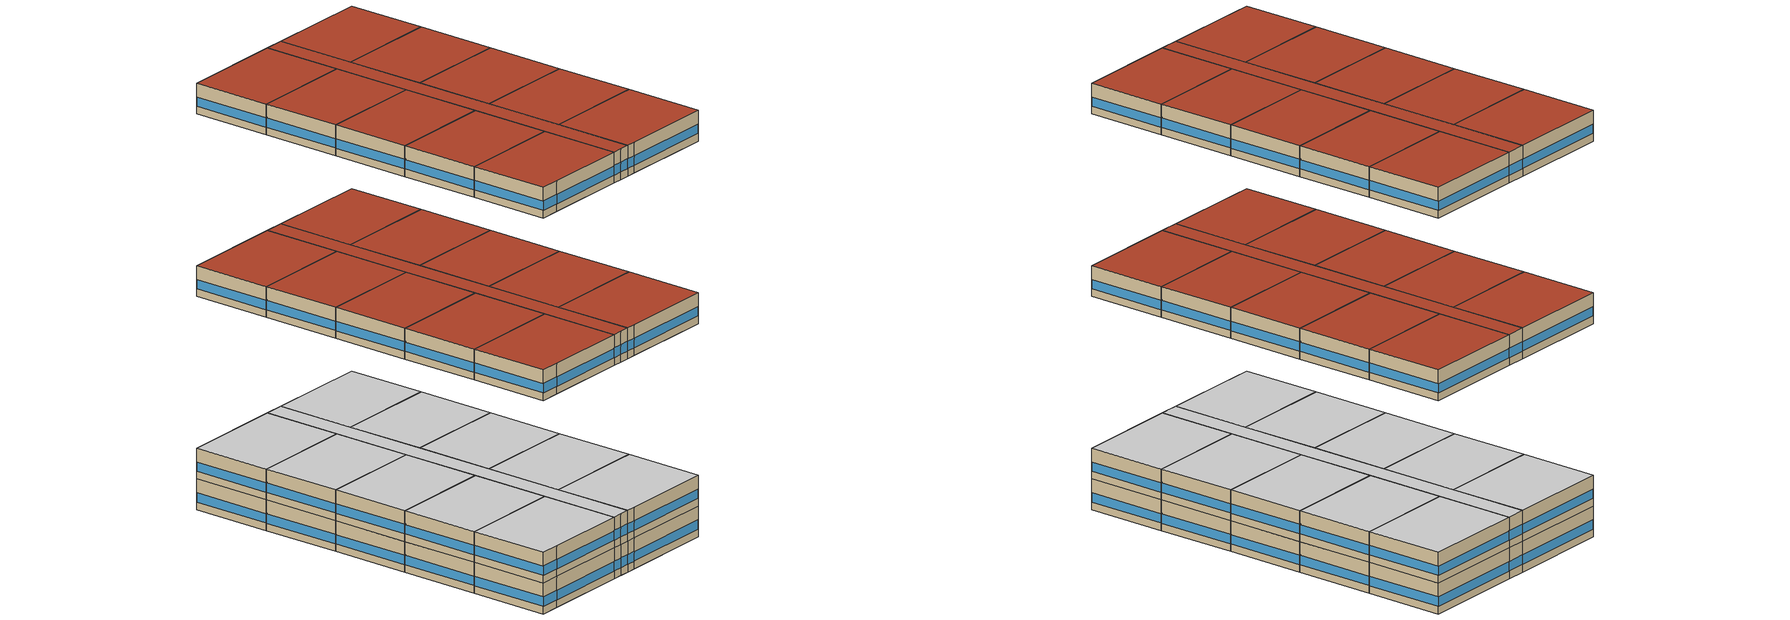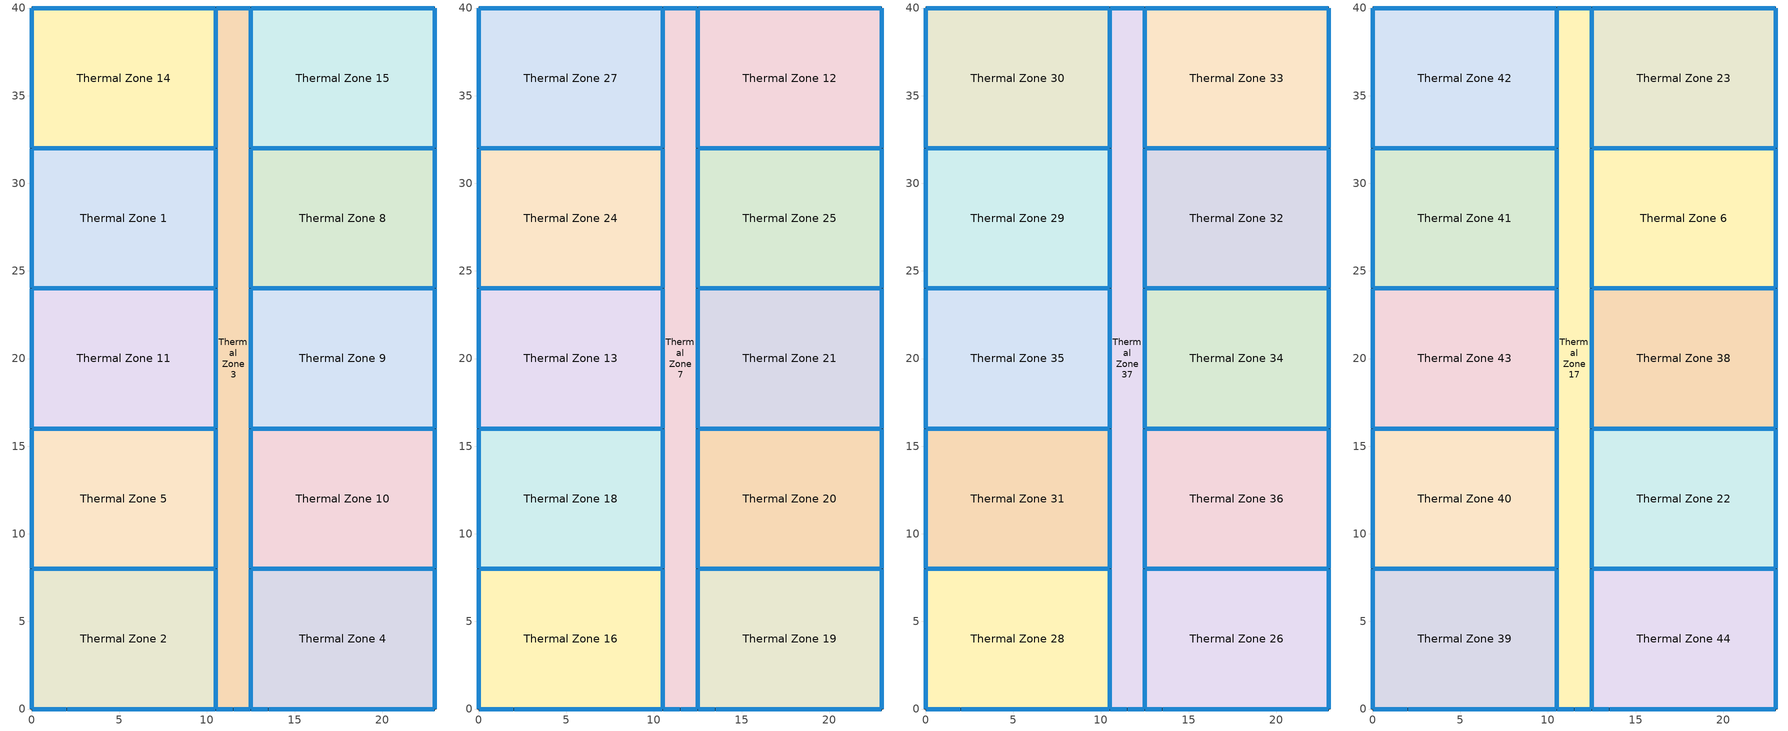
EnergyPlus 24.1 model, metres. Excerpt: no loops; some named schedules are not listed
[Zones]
Thermal Zone 1
 floor ground (Generic Ground Slab 6A 19802010): 10.5,32 10.5,24 0,24 0,32 z0
 wall outside (Typical Insulated Exterior Mass Wall-R7 GBC): 0,32 0,24 10.5,24 10.5,32 0,32 z0:3.05
 window (Customized Fenestration: u=3.08): 0,31.97 0,24.03 / 10.47,32 0.03,32 / 10.5,24.03 10.5,31.97 / 0.03,24 10.47,24 z0.76:1.68
 roof outside (Typical IEAD Roof 19802010 6A): 10.5,24 10.5,32 0,32 0,24 z3.05
Thermal Zone 10
 floor ground (Generic Ground Slab 6A 19802010): 23,16 23,8 12.5,8 12.5,16 z0
 wall outside (Typical Insulated Exterior Mass Wall-R7 GBC): 23,8 23,16 12.5,16 12.5,8 23,8 z0:3.05
 window (Customized Fenestration: u=3.08): 23,8.03 23,15.97 / 12.53,8 22.97,8 / 12.5,15.97 12.5,8.03 / 22.97,16 12.53,16 z0.76:1.68
 roof outside (Typical IEAD Roof 19802010 6A): 23,8 23,16 12.5,16 12.5,8 z3.05
Thermal Zone 11
 floor ground (Generic Ground Slab 6A 19802010): 10.5,24 10.5,16 0,16 0,24 z0
 wall outside (Typical Insulated Exterior Mass Wall-R7 GBC): 0,24 0,16 10.5,16 10.5,24 0,24 z0:3.05
 window (Customized Fenestration: u=3.08): 0,23.97 0,16.03 / 10.47,24 0.03,24 / 10.5,16.03 10.5,23.97 / 0.03,16 10.47,16 z0.76:1.68
 roof outside (Typical IEAD Roof 19802010 6A): 10.5,16 10.5,24 0,24 0,16 z3.05
Thermal Zone 14
 floor ground (Generic Ground Slab 6A 19802010): 10.5,40 10.5,32 0,32 0,40 z0
 wall outside (Typical Insulated Exterior Mass Wall-R7 GBC): 0,40 0,32 10.5,32 10.5,40 0,40 z0:3.05
 window (Customized Fenestration: u=3.08): 0,39.97 0,32.03 / 10.47,40 0.03,40 / 10.5,32.03 10.5,39.97 / 0.03,32 10.47,32 z0.76:1.68
 roof outside (Typical IEAD Roof 19802010 6A): 10.5,32 10.5,40 0,40 0,32 z3.05
Thermal Zone 15
 floor ground (Generic Ground Slab 6A 19802010): 23,40 23,32 12.5,32 12.5,40 z0
 wall outside (Typical Insulated Exterior Mass Wall-R7 GBC): 12.5,40 12.5,32 23,32 23,40 12.5,40 z0:3.05
 window (Customized Fenestration: u=3.08): 12.5,39.97 12.5,32.03 / 22.97,40 12.53,40 / 23,32.03 23,39.97 / 12.53,32 22.97,32 z0.76:1.68
 roof outside (Typical IEAD Roof 19802010 6A): 23,32 23,40 12.5,40 12.5,32 z3.05
Thermal Zone 2
 floor ground (Generic Ground Slab 6A 19802010): 10.5,8 10.5,0 0,0 0,8 z0
 wall outside (Typical Insulated Exterior Mass Wall-R7 GBC): 10.5,0 10.5,8 0,8 0,0 2,0 10.5,0 z0:3.05
 window (Customized Fenestration: u=3.08): 10.5,0.03 10.5,7.97 / 2.03,0 10.47,0 / 0,7.97 0,0.03 / 10.47,8 0.03,8 z0.76:1.68; 0.03,0 1.97,0 z0.76:1.7
 roof outside (Typical IEAD Roof 19802010 6A): 10.5,0 10.5,8 0,8 0,0 z3.05
Thermal Zone 3
 floor ground (Generic Ground Slab 6A 19802010): 12.5,40 12.5,0 10.5,0 10.5,40 z0
 wall outside (Typical Insulated Exterior Mass Wall-R7 GBC): 10.5,0 11.5,0 12.5,0 12.5,8 12.5,16 12.5,24 12.5,32 12.5,40 10.5,40 10.5,32 10.5,24 10.5,16 10.5,8 10.5,0 z0:3.05
 window (Customized Fenestration: u=3.08): 10.53,0 11.47,0 / 11.53,0 12.47,0 z0.76:1.72; 10.5,7.97 10.5,0.03 / 10.5,15.97 10.5,8.03 / 10.5,23.97 10.5,16.03 / 10.5,31.97 10.5,24.03 / 10.5,39.97 10.5,32.03 / 12.5,32.03 12.5,39.97 / 12.5,24.03 12.5,31.97 / 12.5,16.03 12.5,23.97 / 12.5,8.03 12.5,15.97 / 12.5,0.03 12.5,7.97 z0.76:1.68; 12.47,40 10.53,40 z0.76:1.7
 roof outside (Typical IEAD Roof 19802010 6A): 12.5,0 12.5,40 10.5,40 10.5,0 z3.05
Thermal Zone 4
 floor ground (Generic Ground Slab 6A 19802010): 23,8 23,0 12.5,0 12.5,8 z0
 wall outside (Typical Insulated Exterior Mass Wall-R7 GBC): 23,0 23,8 12.5,8 12.5,0 13.5,0 23,0 z0:3.05
 window (Customized Fenestration: u=3.08): 23,0.03 23,7.97 / 13.53,0 22.97,0 / 12.5,7.97 12.5,0.03 / 22.97,8 12.53,8 z0.76:1.68; 12.53,0 13.47,0 z0.76:1.72
 roof outside (Typical IEAD Roof 19802010 6A): 23,0 23,8 12.5,8 12.5,0 z3.05
Thermal Zone 5
 floor ground (Generic Ground Slab 6A 19802010): 10.5,16 10.5,8 0,8 0,16 z0
 wall outside (Typical Insulated Exterior Mass Wall-R7 GBC): 0,16 0,8 10.5,8 10.5,16 0,16 z0:3.05
 window (Customized Fenestration: u=3.08): 0,15.97 0,8.03 / 10.47,16 0.03,16 / 10.5,8.03 10.5,15.97 / 0.03,8 10.47,8 z0.76:1.68
 roof outside (Typical IEAD Roof 19802010 6A): 10.5,8 10.5,16 0,16 0,8 z3.05
Thermal Zone 8
 floor ground (Generic Ground Slab 6A 19802010): 23,32 23,24 12.5,24 12.5,32 z0
 wall outside (Typical Insulated Exterior Mass Wall-R7 GBC): 23,24 23,32 12.5,32 12.5,24 23,24 z0:3.05
 window (Customized Fenestration: u=3.08): 23,24.03 23,31.97 / 12.53,24 22.97,24 / 12.5,31.97 12.5,24.03 / 22.97,32 12.53,32 z0.76:1.68
 roof outside (Typical IEAD Roof 19802010 6A): 23,24 23,32 12.5,32 12.5,24 z3.05
Thermal Zone 9
 floor ground (Generic Ground Slab 6A 19802010): 23,24 23,16 12.5,16 12.5,24 z0
 wall outside (Typical Insulated Exterior Mass Wall-R7 GBC): 23,16 23,24 12.5,24 12.5,16 23,16 z0:3.05
 window (Customized Fenestration: u=3.08): 23,16.03 23,23.97 / 12.53,16 22.97,16 / 12.5,23.97 12.5,16.03 / 22.97,24 12.53,24 z0.76:1.68
 roof outside (Typical IEAD Roof 19802010 6A): 23,16 23,24 12.5,24 12.5,16 z3.05
Thermal Zone 12
 floor ground (Generic Ground Slab 6A 19802010): 23,40 23,32 12.5,32 12.5,40 z3.05
 wall outside (Typical Insulated Exterior Mass Wall-R7 GBC): 12.5,40 12.5,32 23,32 23,40 12.5,40 z3.05:6.1
 window (Customized Fenestration: u=3.08): 12.5,39.97 12.5,32.03 / 22.97,40 12.53,40 / 23,32.03 23,39.97 / 12.53,32 22.97,32 z3.81:4.73
 ceiling adiabatic (Generic Interior Floor 1): 23,32 23,40 12.5,40 12.5,32 z6.1
Thermal Zone 13
 floor ground (Generic Ground Slab 6A 19802010): 10.5,24 10.5,16 0,16 0,24 z3.05
 wall outside (Typical Insulated Exterior Mass Wall-R7 GBC): 0,24 0,16 10.5,16 10.5,24 0,24 z3.05:6.1
 window (Customized Fenestration: u=3.08): 0,23.97 0,16.03 / 10.47,24 0.03,24 / 10.5,16.03 10.5,23.97 / 0.03,16 10.47,16 z3.81:4.73
 ceiling adiabatic (Generic Interior Floor 1): 10.5,16 10.5,24 0,24 0,16 z6.1
Thermal Zone 16
 floor ground (Generic Ground Slab 6A 19802010): 10.5,8 10.5,0 0,0 0,8 z3.05
 wall outside (Typical Insulated Exterior Mass Wall-R7 GBC): 10.5,0 10.5,8 0,8 0,0 2,0 10.5,0 z3.05:6.1
 window (Customized Fenestration: u=3.08): 10.5,0.03 10.5,7.97 / 2.03,0 10.47,0 / 0,7.97 0,0.03 / 10.47,8 0.03,8 z3.81:4.73; 0.03,0 1.97,0 z3.81:4.75
 ceiling adiabatic (Generic Interior Floor 1): 10.5,0 10.5,8 0,8 0,0 z6.1
Thermal Zone 18
 floor ground (Generic Ground Slab 6A 19802010): 10.5,16 10.5,8 0,8 0,16 z3.05
 wall outside (Typical Insulated Exterior Mass Wall-R7 GBC): 0,16 0,8 10.5,8 10.5,16 0,16 z3.05:6.1
 window (Customized Fenestration: u=3.08): 0,15.97 0,8.03 / 10.47,16 0.03,16 / 10.5,8.03 10.5,15.97 / 0.03,8 10.47,8 z3.81:4.73
 ceiling adiabatic (Generic Interior Floor 1): 10.5,8 10.5,16 0,16 0,8 z6.1
Thermal Zone 19
 floor ground (Generic Ground Slab 6A 19802010): 12.5,8 23,8 23,0 12.5,0 z3.05
 wall outside (Typical Insulated Exterior Mass Wall-R7 GBC): 23,0 23,8 12.5,8 12.5,0 13.5,0 23,0 z3.05:6.1
 window (Customized Fenestration: u=3.08): 23,0.03 23,7.97 / 13.53,0 22.97,0 / 12.5,7.97 12.5,0.03 / 22.97,8 12.53,8 z3.81:4.73; 12.53,0 13.47,0 z3.81:4.77
 ceiling adiabatic (Generic Interior Floor 1): 23,0 23,8 12.5,8 12.5,0 z6.1
Thermal Zone 20
 floor ground (Generic Ground Slab 6A 19802010): 23,16 23,8 12.5,8 12.5,16 z3.05
 wall outside (Typical Insulated Exterior Mass Wall-R7 GBC): 23,8 23,16 12.5,16 12.5,8 23,8 z3.05:6.1
 window (Customized Fenestration: u=3.08): 23,8.03 23,15.97 / 12.53,8 22.97,8 / 12.5,15.97 12.5,8.03 / 22.97,16 12.53,16 z3.81:4.73
 ceiling adiabatic (Generic Interior Floor 1): 23,8 23,16 12.5,16 12.5,8 z6.1
Thermal Zone 21
 floor ground (Generic Ground Slab 6A 19802010): 23,24 23,16 12.5,16 12.5,24 z3.05
 wall outside (Typical Insulated Exterior Mass Wall-R7 GBC): 23,16 23,24 12.5,24 12.5,16 23,16 z3.05:6.1
 window (Customized Fenestration: u=3.08): 23,16.03 23,23.97 / 12.53,16 22.97,16 / 12.5,23.97 12.5,16.03 / 22.97,24 12.53,24 z3.81:4.73
 ceiling adiabatic (Generic Interior Floor 1): 23,16 23,24 12.5,24 12.5,16 z6.1
Thermal Zone 24
 floor ground (Generic Ground Slab 6A 19802010): 10.5,32 10.5,24 0,24 0,32 z3.05
 wall outside (Typical Insulated Exterior Mass Wall-R7 GBC): 0,32 0,24 10.5,24 10.5,32 0,32 z3.05:6.1
 window (Customized Fenestration: u=3.08): 0,31.97 0,24.03 / 10.47,32 0.03,32 / 10.5,24.03 10.5,31.97 / 0.03,24 10.47,24 z3.81:4.73
 ceiling adiabatic (Generic Interior Floor 1): 10.5,24 10.5,32 0,32 0,24 z6.1
Thermal Zone 25
 floor ground (Generic Ground Slab 6A 19802010): 23,32 23,24 12.5,24 12.5,32 z3.05
 wall outside (Typical Insulated Exterior Mass Wall-R7 GBC): 23,24 23,32 12.5,32 12.5,24 23,24 z3.05:6.1
 window (Customized Fenestration: u=3.08): 23,24.03 23,31.97 / 12.53,24 22.97,24 / 12.5,31.97 12.5,24.03 / 22.97,32 12.53,32 z3.81:4.73
 ceiling adiabatic (Generic Interior Floor 1): 23,24 23,32 12.5,32 12.5,24 z6.1
Thermal Zone 27
 floor ground (Generic Ground Slab 6A 19802010): 10.5,40 10.5,32 0,32 0,40 z3.05
 wall outside (Typical Insulated Exterior Mass Wall-R7 GBC): 0,40 0,32 10.5,32 10.5,40 0,40 z3.05:6.1
 window (Customized Fenestration: u=3.08): 0,39.97 0,32.03 / 10.47,40 0.03,40 / 10.5,32.03 10.5,39.97 / 0.03,32 10.47,32 z3.81:4.73
 ceiling adiabatic (Generic Interior Floor 1): 10.5,32 10.5,40 0,40 0,32 z6.1
Thermal Zone 7
 floor ground (Generic Ground Slab 6A 19802010): 12.5,40 12.5,0 10.5,0 10.5,40 z3.05
 wall outside (Typical Insulated Exterior Mass Wall-R7 GBC): 11.5,0 12.5,0 12.5,8 12.5,16 12.5,24 12.5,32 12.5,40 10.5,40 10.5,32 10.5,24 10.5,16 10.5,8 10.5,0 11.5,0 z3.05:6.1
 window (Customized Fenestration: u=3.08): 11.53,0 12.47,0 / 10.53,0 11.47,0 z3.81:4.77; 10.5,7.97 10.5,0.03 / 10.5,15.97 10.5,8.03 / 10.5,23.97 10.5,16.03 / 10.5,31.97 10.5,24.03 / 10.5,39.97 10.5,32.03 / 12.5,32.03 12.5,39.97 / 12.5,24.03 12.5,31.97 / 12.5,16.03 12.5,23.97 / 12.5,8.03 12.5,15.97 / 12.5,0.03 12.5,7.97 z3.81:4.73; 12.47,40 10.53,40 z3.81:4.75
 ceiling adiabatic (Generic Interior Floor 1): 12.5,0 12.5,40 10.5,40 10.5,0 z6.1
Thermal Zone 26
 floor adiabatic (Generic Interior Floor 1): 23,8 23,0 12.5,0 12.5,8 z21.1
 wall outside (Typical Insulated Exterior Mass Wall-R7 GBC): 23,0 23,8 12.5,8 12.5,0 13.5,0 23,0 z21.1:24.14
 window (Customized Fenestration: u=3.08): 23,0.03 23,7.97 / 13.53,0 22.97,0 / 12.5,7.97 12.5,0.03 z21.86:22.78; 12.53,0 13.47,0 z21.86:22.82; 22.97,8 12.53,8 z21.86:22.77
 roof outside (Typical IEAD Roof 19802010 6A): 23,0 23,8 12.5,8 12.5,0 z24.14
Thermal Zone 28
 floor adiabatic (Generic Interior Floor 1): 10.5,8 10.5,0 0,0 0,8 z21.1
 wall outside (Typical Insulated Exterior Mass Wall-R7 GBC): 10.5,0 10.5,8 0,8 0,0 2,0 10.5,0 z21.1:24.14
 window (Customized Fenestration: u=3.08): 10.5,0.03 10.5,7.97 / 2.03,0 10.47,0 / 0,7.97 0,0.03 z21.86:22.78; 0.03,0 1.97,0 z21.86:22.79; 10.47,8 0.03,8 z21.86:22.77
 roof outside (Typical IEAD Roof 19802010 6A): 10.5,0 10.5,8 0,8 0,0 z24.14
Thermal Zone 29
 floor adiabatic (Generic Interior Floor 1): 10.5,32 10.5,24 0,24 0,32 z21.1
 wall outside (Typical Insulated Exterior Mass Wall-R7 GBC): 0,32 0,24 10.5,24 10.5,32 0,32 z21.1:24.14
 window (Customized Fenestration: u=3.08): 0,31.97 0,24.03 / 10.5,24.03 10.5,31.97 z21.86:22.78; 10.47,32 0.03,32 / 0.03,24 10.47,24 z21.86:22.77
 roof outside (Typical IEAD Roof 19802010 6A): 10.5,24 10.5,32 0,32 0,24 z24.14
Thermal Zone 30
 floor adiabatic (Generic Interior Floor 1): 10.5,40 10.5,32 0,32 0,40 z21.1
 wall outside (Typical Insulated Exterior Mass Wall-R7 GBC): 0,40 0,32 10.5,32 10.5,40 0,40 z21.1:24.14
 window (Customized Fenestration: u=3.08): 0,39.97 0,32.03 / 10.5,32.03 10.5,39.97 z21.86:22.78; 10.47,40 0.03,40 / 0.03,32 10.47,32 z21.86:22.77
 roof outside (Typical IEAD Roof 19802010 6A): 10.5,32 10.5,40 0,40 0,32 z24.14
Thermal Zone 31
 floor adiabatic (Generic Interior Floor 1): 10.5,16 10.5,8 0,8 0,16 z21.1
 wall outside (Typical Insulated Exterior Mass Wall-R7 GBC): 0,16 0,8 10.5,8 10.5,16 0,16 z21.1:24.14
 window (Customized Fenestration: u=3.08): 0,15.97 0,8.03 / 10.5,8.03 10.5,15.97 z21.86:22.78; 10.47,16 0.03,16 / 0.03,8 10.47,8 z21.86:22.77
 roof outside (Typical IEAD Roof 19802010 6A): 10.5,8 10.5,16 0,16 0,8 z24.14
Thermal Zone 32
 floor adiabatic (Generic Interior Floor 1): 23,32 23,24 12.5,24 12.5,32 z21.1
 wall outside (Typical Insulated Exterior Mass Wall-R7 GBC): 23,24 23,32 12.5,32 12.5,24 23,24 z21.1:24.14
 window (Customized Fenestration: u=3.08): 23,24.03 23,31.97 / 12.5,31.97 12.5,24.03 z21.86:22.78; 12.53,24 22.97,24 / 22.97,32 12.53,32 z21.86:22.77
 roof outside (Typical IEAD Roof 19802010 6A): 23,24 23,32 12.5,32 12.5,24 z24.14
Thermal Zone 33
 floor adiabatic (Generic Interior Floor 1): 23,40 23,32 12.5,32 12.5,40 z21.1
 wall outside (Typical Insulated Exterior Mass Wall-R7 GBC): 12.5,40 12.5,32 23,32 23,40 12.5,40 z21.1:24.14
 window (Customized Fenestration: u=3.08): 12.5,39.97 12.5,32.03 / 23,32.03 23,39.97 z21.86:22.78; 22.97,40 12.53,40 / 12.53,32 22.97,32 z21.86:22.77
 roof outside (Typical IEAD Roof 19802010 6A): 23,32 23,40 12.5,40 12.5,32 z24.14
Thermal Zone 34
 floor adiabatic (Generic Interior Floor 1): 23,24 23,16 12.5,16 12.5,24 z21.1
 wall outside (Typical Insulated Exterior Mass Wall-R7 GBC): 23,16 23,24 12.5,24 12.5,16 23,16 z21.1:24.14
 window (Customized Fenestration: u=3.08): 23,16.03 23,23.97 / 12.5,23.97 12.5,16.03 z21.86:22.78; 12.53,16 22.97,16 / 22.97,24 12.53,24 z21.86:22.77
 roof outside (Typical IEAD Roof 19802010 6A): 23,16 23,24 12.5,24 12.5,16 z24.14
Thermal Zone 35
 floor adiabatic (Generic Interior Floor 1): 10.5,24 10.5,16 0,16 0,24 z21.1
 wall outside (Typical Insulated Exterior Mass Wall-R7 GBC): 0,24 0,16 10.5,16 10.5,24 0,24 z21.1:24.14
 window (Customized Fenestration: u=3.08): 0,23.97 0,16.03 / 10.5,16.03 10.5,23.97 z21.86:22.78; 10.47,24 0.03,24 / 0.03,16 10.47,16 z21.86:22.77
 roof outside (Typical IEAD Roof 19802010 6A): 10.5,16 10.5,24 0,24 0,16 z24.14
Thermal Zone 36
 floor adiabatic (Generic Interior Floor 1): 23,16 23,8 12.5,8 12.5,16 z21.1
 wall outside (Typical Insulated Exterior Mass Wall-R7 GBC): 23,8 23,16 12.5,16 12.5,8 23,8 z21.1:24.14
 window (Customized Fenestration: u=3.08): 23,8.03 23,15.97 / 12.5,15.97 12.5,8.03 z21.86:22.78; 12.53,8 22.97,8 / 22.97,16 12.53,16 z21.86:22.77
 roof outside (Typical IEAD Roof 19802010 6A): 23,8 23,16 12.5,16 12.5,8 z24.14
Thermal Zone 37
 floor adiabatic (Generic Interior Floor 1): 12.5,40 12.5,0 10.5,0 10.5,40 z21.1
 wall outside (Typical Insulated Exterior Mass Wall-R7 GBC): 11.5,0 12.5,0 12.5,8 12.5,16 12.5,24 12.5,32 12.5,40 10.5,40 10.5,32 10.5,24 10.5,16 10.5,8 10.5,0 11.5,0 z21.1:24.14
 window (Customized Fenestration: u=3.08): 11.53,0 12.47,0 / 10.53,0 11.47,0 z21.86:22.82; 10.5,7.97 10.5,0.03 / 10.5,15.97 10.5,8.03 / 10.5,23.97 10.5,16.03 / 10.5,31.97 10.5,24.03 / 10.5,39.97 10.5,32.03 / 12.5,32.03 12.5,39.97 / 12.5,24.03 12.5,31.97 / 12.5,16.03 12.5,23.97 / 12.5,8.03 12.5,15.97 / 12.5,0.03 12.5,7.97 z21.86:22.78; 12.47,40 10.53,40 z21.86:22.79
 roof outside (Typical IEAD Roof 19802010 6A): 12.5,0 12.5,40 10.5,40 10.5,0 z24.14
Thermal Zone 17
 floor adiabatic (Generic Interior Floor 1): 12.5,40 12.5,0 10.5,0 10.5,40 z39.14
 wall outside (Typical Insulated Exterior Mass Wall-R7 GBC): 11.5,0 12.5,0 12.5,8 12.5,16 12.5,24 12.5,32 12.5,40 10.5,40 10.5,32 10.5,24 10.5,16 10.5,8 10.5,0 11.5,0 z39.14:42.19
 window (Customized Fenestration: u=3.08): 11.53,0 12.47,0 / 10.53,0 11.47,0 z39.9:40.87; 10.5,7.97 10.5,0.03 / 10.5,15.97 10.5,8.03 / 10.5,23.97 10.5,16.03 / 10.5,31.97 10.5,24.03 / 10.5,39.97 10.5,32.03 / 12.5,32.03 12.5,39.97 / 12.5,24.03 12.5,31.97 / 12.5,16.03 12.5,23.97 / 12.5,8.03 12.5,15.97 / 12.5,0.03 12.5,7.97 z39.9:40.82; 12.47,40 10.53,40 z39.9:40.84
 roof outside (Typical IEAD Roof 19802010 6A): 12.5,0 12.5,40 10.5,40 10.5,0 z42.19
Thermal Zone 22
 floor adiabatic (Generic Interior Floor 1): 23,16 23,8 12.5,8 12.5,16 z39.14
 wall outside (Typical Insulated Exterior Mass Wall-R7 GBC): 23,8 23,16 12.5,16 12.5,8 23,8 z39.14:42.19
 window (Customized Fenestration: u=3.08): 23,8.03 23,15.97 / 12.53,8 22.97,8 / 12.5,15.97 12.5,8.03 / 22.97,16 12.53,16 z39.9:40.82
 roof outside (Typical IEAD Roof 19802010 6A): 23,8 23,16 12.5,16 12.5,8 z42.19
Thermal Zone 23
 floor adiabatic (Generic Interior Floor 1): 23,40 23,32 12.5,32 12.5,40 z39.14
 wall outside (Typical Insulated Exterior Mass Wall-R7 GBC): 12.5,40 12.5,32 23,32 23,40 12.5,40 z39.14:42.19
 window (Customized Fenestration: u=3.08): 12.5,39.97 12.5,32.03 / 22.97,40 12.53,40 / 23,32.03 23,39.97 / 12.53,32 22.97,32 z39.9:40.82
 roof outside (Typical IEAD Roof 19802010 6A): 23,32 23,40 12.5,40 12.5,32 z42.19
Thermal Zone 38
 floor adiabatic (Generic Interior Floor 1): 23,24 23,16 12.5,16 12.5,24 z39.14
 wall outside (Typical Insulated Exterior Mass Wall-R7 GBC): 23,16 23,24 12.5,24 12.5,16 23,16 z39.14:42.19
 window (Customized Fenestration: u=3.08): 23,16.03 23,23.97 / 12.53,16 22.97,16 / 12.5,23.97 12.5,16.03 / 22.97,24 12.53,24 z39.9:40.82
 roof outside (Typical IEAD Roof 19802010 6A): 23,16 23,24 12.5,24 12.5,16 z42.19
Thermal Zone 39
 floor adiabatic (Generic Interior Floor 1): 10.5,8 10.5,0 0,0 0,8 z39.14
 wall outside (Typical Insulated Exterior Mass Wall-R7 GBC): 10.5,0 10.5,8 0,8 0,0 2,0 10.5,0 z39.14:42.19
 window (Customized Fenestration: u=3.08): 10.5,0.03 10.5,7.97 / 2.03,0 10.47,0 / 0,7.97 0,0.03 / 10.47,8 0.03,8 z39.9:40.82; 0.03,0 1.97,0 z39.9:40.84
 roof outside (Typical IEAD Roof 19802010 6A): 10.5,0 10.5,8 0,8 0,0 z42.19
Thermal Zone 40
 floor adiabatic (Generic Interior Floor 1): 10.5,16 10.5,8 0,8 0,16 z39.14
 wall outside (Typical Insulated Exterior Mass Wall-R7 GBC): 0,16 0,8 10.5,8 10.5,16 0,16 z39.14:42.19
 window (Customized Fenestration: u=3.08): 0,15.97 0,8.03 / 10.47,16 0.03,16 / 10.5,8.03 10.5,15.97 / 0.03,8 10.47,8 z39.9:40.82
 roof outside (Typical IEAD Roof 19802010 6A): 10.5,8 10.5,16 0,16 0,8 z42.19
Thermal Zone 41
 floor adiabatic (Generic Interior Floor 1): 10.5,32 10.5,24 0,24 0,32 z39.14
 wall outside (Typical Insulated Exterior Mass Wall-R7 GBC): 0,32 0,24 10.5,24 10.5,32 0,32 z39.14:42.19
 window (Customized Fenestration: u=3.08): 0,31.97 0,24.03 / 10.47,32 0.03,32 / 10.5,24.03 10.5,31.97 / 0.03,24 10.47,24 z39.9:40.82
 roof outside (Typical IEAD Roof 19802010 6A): 10.5,24 10.5,32 0,32 0,24 z42.19
Thermal Zone 42
 floor adiabatic (Generic Interior Floor 1): 10.5,40 10.5,32 0,32 0,40 z39.14
 wall outside (Typical Insulated Exterior Mass Wall-R7 GBC): 0,40 0,32 10.5,32 10.5,40 0,40 z39.14:42.19
 window (Customized Fenestration: u=3.08): 0,39.97 0,32.03 / 10.47,40 0.03,40 / 10.5,32.03 10.5,39.97 / 0.03,32 10.47,32 z39.9:40.82
 roof outside (Typical IEAD Roof 19802010 6A): 10.5,32 10.5,40 0,40 0,32 z42.19
Thermal Zone 43
 floor adiabatic (Generic Interior Floor 1): 10.5,24 10.5,16 0,16 0,24 z39.14
 wall outside (Typical Insulated Exterior Mass Wall-R7 GBC): 0,24 0,16 10.5,16 10.5,24 0,24 z39.14:42.19
 window (Customized Fenestration: u=3.08): 0,23.97 0,16.03 / 10.47,24 0.03,24 / 10.5,16.03 10.5,23.97 / 0.03,16 10.47,16 z39.9:40.82
 roof outside (Typical IEAD Roof 19802010 6A): 10.5,16 10.5,24 0,24 0,16 z42.19
Thermal Zone 44
 floor adiabatic (Generic Interior Floor 1): 23,8 23,0 12.5,0 12.5,8 z39.14
 wall outside (Typical Insulated Exterior Mass Wall-R7 GBC): 23,0 23,8 12.5,8 12.5,0 13.5,0 23,0 z39.14:42.19
 window (Customized Fenestration: u=3.08): 23,0.03 23,7.97 / 13.53,0 22.97,0 / 12.5,7.97 12.5,0.03 / 22.97,8 12.53,8 z39.9:40.82; 12.53,0 13.47,0 z39.9:40.87
 roof outside (Typical IEAD Roof 19802010 6A): 23,0 23,8 12.5,8 12.5,0 z42.19
Thermal Zone 6
 floor adiabatic (Generic Interior Floor 1): 23,32 23,24 12.5,24 12.5,32 z39.14
 wall outside (Typical Insulated Exterior Mass Wall-R7 GBC): 23,24 23,32 12.5,32 12.5,24 23,24 z39.14:42.19
 window (Customized Fenestration: u=3.08): 23,24.03 23,31.97 / 12.53,24 22.97,24 / 12.5,31.97 12.5,24.03 / 22.97,32 12.53,32 z39.9:40.82
 roof outside (Typical IEAD Roof 19802010 6A): 23,24 23,32 12.5,32 12.5,24 z42.19
[Building]
Building 1
[Site:Location]
Montreal Int'l: Latitude {deg}=45.47; Longitude {deg}=-73.75; Time Zone {hr}=-5; Elevation {m}=36
[SizingPeriod:DesignDay] Month=7; Day of Month=21; Day Type=SummerDesignDay; Daily Dry-Bulb Temperature Range {deltaC}=9.3; Dry-Bulb Temperature Range Modifier Type=DefaultMultipliers; Barometric Pressure {Pa}=100893; Wind Speed {m/s}=4.9; Wind Direction {deg}=220; Rain Indicator=No; Snow Indicator=No; Daylight Saving Time Indicator=No; Solar Model Indicator=ASHRAETau; ASHRAE Clear Sky Optical Depth for Beam Irradiance (taub)=0.465; ASHRAE Clear Sky Optical Depth for Diffuse Irradiance (taud)=1.966; Begin Environment Reset Mode=FullResetAtBeginEnvironment
Name | Maximum Dry-Bulb Temperature {C} | Humidity Condition Type | Wetbulb or DewPoint at Maximum Dry-Bulb {C} | Enthalpy at Maximum Dry-Bulb {J/kg}
Montreal Int'l Ann Clg .4% Condns DB=>MWB | 30 | Wetbulb | 22.1
Montreal Int'l Ann Clg .4% Condns DP=>MDB | 26 | Dewpoint | 21.6
Montreal Int'l Ann Clg .4% Condns Enth=>MDB | 28.1 | Enthalpy |  | 69300
Montreal Int'l Ann Clg .4% Condns WB=>MDB | 28.1 | Wetbulb | 23.2
[Material] Thermal Absorptance=0.9
Name | Roughness | Thickness {m} | Conductivity {W/m-K} | Density {kg/m3} | Specific Heat {J/kg-K} | Solar Absorptance | Visible Absorptance
1/2IN Gypsum 2 | Smooth | 0.0127 | 0.159893 | 784.902 | 829.465 | 0.4 | 0.4
1IN Stucco 4 | Smooth | 0.0253 | 0.691337 | 1858 | 836.46 | 0.7 | 0.92
8IN CONCRETE HW RefBldg 2 | Rough | 0.2032 | 1.31012 | 2240.01 | 836.26 | 0.7 | 0.7
Generic Acoustic Tile | MediumSmooth | 0.02 | 0.06 | 368 | 590 | 0.2 | 0.2
Generic Ceiling Air Gap | Smooth | 0.1 | 0.556 | 1.28 | 1000 | 0.7 | 0.7
Generic HW Concrete | MediumRough | 0.2 | 1.95 | 2240 | 900 | 0.8 | 0.8
Generic LW Concrete | MediumRough | 0.1 | 0.53 | 1280 | 840 | 0.8 | 0.8
Metal Roof Surface 2 | Smooth | 0.0008 | 45.28 | 7824 | 500 | 0.7 | 0.7
Roof Membrane 1 | VeryRough | 0.0095 | 0.16 | 1121.29 | 1460 | 0.7 | 0.7
[Material:NoMass] Thermal Absorptance=0.9; Solar Absorptance=0.7; Visible Absorptance=0.7
Name | Roughness | Thermal Resistance {m2-K/W}
Typical Insulation U=0.276 | Smooth | 3.62
Typical Insulation U=0.459 | Smooth | 2.17
Typical Insulation-R5 GBC | MediumSmooth | 0.65
[WindowMaterial:SimpleGlazingSystem]
Fenestration U=3.08 0.66: U-Factor {W/m2-K}=3.08; Solar Heat Gain Coefficient=0.66; Visible Transmittance=0.21
[Construction]
Customized Fenestration: u=3.08: Fenestration U=3.08 0.66
Generic Ground Slab 6A 19802010: Typical Insulation U=0.459, Generic HW Concrete
Generic Interior Floor 1: Generic Acoustic Tile, Generic Ceiling Air Gap, Generic LW Concrete
Typical IEAD Roof 19802010 6A: Roof Membrane 1, Typical Insulation U=0.276, Metal Roof Surface 2
Typical Insulated Exterior Mass Wall-R7 GBC: 1IN Stucco 4, 8IN CONCRETE HW RefBldg 2, Typical Insulation-R5 GBC, 1/2IN Gypsum 2
[Zone] Multiplier=1; Part of Total Floor Area=Yes
Thermal Zone 1; Thermal Zone 10; Thermal Zone 11; Thermal Zone 12; Thermal Zone 13; Thermal Zone 14; Thermal Zone 15; Thermal Zone 16; Thermal Zone 17; Thermal Zone 18; Thermal Zone 19; Thermal Zone 2; Thermal Zone 20; Thermal Zone 21; Thermal Zone 22; Thermal Zone 23; Thermal Zone 24; Thermal Zone 25; Thermal Zone 26; Thermal Zone 27; Thermal Zone 28; Thermal Zone 29; Thermal Zone 3; Thermal Zone 30; Thermal Zone 31; Thermal Zone 32; Thermal Zone 33; Thermal Zone 34; Thermal Zone 35; Thermal Zone 36; Thermal Zone 37; Thermal Zone 38; Thermal Zone 39; Thermal Zone 4; Thermal Zone 40; Thermal Zone 41; Thermal Zone 42; Thermal Zone 43; Thermal Zone 44; Thermal Zone 5; Thermal Zone 6; Thermal Zone 7; Thermal Zone 8; Thermal Zone 9
[Space]
Name | Zone | Space Type
Space 108 | Thermal Zone 1 | MURB small 1
Space 105 | Thermal Zone 10 | MURB small 1
Space 106 | Thermal Zone 11 | MURB small 1
Space 211 | Thermal Zone 12 | MURB small 1
Space 206 | Thermal Zone 13 | MURB small 1
Space 110 | Thermal Zone 14 | MURB small 1
Space 111 | Thermal Zone 15 | MURB small 1
Space 201 | Thermal Zone 16 | MURB small 1
Space 228 | Thermal Zone 17 | MURB lobby
Space 204 | Thermal Zone 18 | MURB small 1
Space 203 | Thermal Zone 19 | MURB small 1
Space 101 | Thermal Zone 2 | MURB small 1
Space 205 | Thermal Zone 20 | MURB small 1
Space 207 | Thermal Zone 21 | MURB small 1
Space 229 | Thermal Zone 22 | MURB small 1
Space 226 | Thermal Zone 23 | MURB small 1
Space 208 | Thermal Zone 24 | MURB small 1
Space 209 | Thermal Zone 25 | MURB small 1
Space 219 | Thermal Zone 26 | MURB small 1
Space 210 | Thermal Zone 27 | MURB small 1
Space 212 | Thermal Zone 28 | MURB small 1
Space 213 | Thermal Zone 29 | MURB small 1
Space 102 | Thermal Zone 3 | MURB lobby
Space 214 | Thermal Zone 30 | MURB small 1
Space 218 | Thermal Zone 31 | MURB small 1
Space 215 | Thermal Zone 32 | MURB small 1
Space 216 | Thermal Zone 33 | MURB small 1
Space 217 | Thermal Zone 34 | MURB small 1
Space 220 | Thermal Zone 35 | MURB small 1
Space 221 | Thermal Zone 36 | MURB small 1
Space 222 | Thermal Zone 37 | MURB lobby
Space 223 | Thermal Zone 38 | MURB small 1
Space 224 | Thermal Zone 39 | MURB small 1
Space 103 | Thermal Zone 4 | MURB small 1
Space 225 | Thermal Zone 40 | MURB small 1
Space 227 | Thermal Zone 41 | MURB small 1
Space 231 | Thermal Zone 42 | MURB small 1
Space 232 | Thermal Zone 43 | MURB small 1
Space 233 | Thermal Zone 44 | MURB small 1
Space 104 | Thermal Zone 5 | MURB small 1
Space 230 | Thermal Zone 6 | MURB small 1
Space 202 | Thermal Zone 7 | MURB lobby
Space 109 | Thermal Zone 8 | MURB small 1
Space 107 | Thermal Zone 9 | MURB small 1
[SpaceList]
MURB small 1: Space 108, Space 101, Space 103, Space 104, Space 230, Space 109, Space 107, Space 105, Space 106, Space 211, Space 206, Space 110, Space 111, Space 201, Space 204, Space 203, Space 205, Space 207, Space 229, Space 226, Space 208, Space 209, Space 219, Space 210, Space 212, Space 213, Space 214, Space 218, Space 215, Space 216, Space 217, Space 220, Space 221, Space 223, Space 224, Space 225, Space 227, Space 231, Space 232, Space 233
MURB lobby: Space 102, Space 202, Space 228, Space 222
[People]
People 3: Zone or ZoneList or Space or SpaceList=MURB small 1; Number of People Schedule=MidriseApartment Apartment Occ 3; Number of People Calculation Method=People/Area; People per Floor Area {person/m2}=0.0283091; Fraction Radiant=0.3; Activity Level Schedule=MidriseApartment Activity 3
[ElectricEquipment]
Electric Equipment 3: Zone or ZoneList or Space or SpaceList=MURB small 1; Schedule=MURB Appliances and lighting; Design Level Calculation Method=Watts/Area; Watts per Floor Area {W/m2}=8.15; Fraction Latent=0; Fraction Radiant=0.5; Fraction Lost=0
[ZoneControl:Thermostat] Temperature Difference Between Cutout And Setpoint {deltaC}=0
Name | Zone or ZoneList | Control Type Schedule | Control 1
Thermal Zone 1 Thermostat | Thermal Zone 1 | Thermal Zone 1 Thermostat Schedule | Thermostat Setpoint Dual Setpoint 1
Thermal Zone 10 Thermostat | Thermal Zone 10 | Thermal Zone 10 Thermostat Schedule | Thermostat Setpoint Dual Setpoint 43
Thermal Zone 11 Thermostat | Thermal Zone 11 | Thermal Zone 11 Thermostat Schedule | Thermostat Setpoint Dual Setpoint 39
Thermal Zone 12 Thermostat | Thermal Zone 12 | Thermal Zone 12 Thermostat Schedule | Thermostat Setpoint Dual Setpoint 41
Thermal Zone 13 Thermostat | Thermal Zone 13 | Thermal Zone 13 Thermostat Schedule | Thermostat Setpoint Dual Setpoint 38
Thermal Zone 14 Thermostat | Thermal Zone 14 | Thermal Zone 14 Thermostat Schedule | Thermostat Setpoint Dual Setpoint 40
Thermal Zone 15 Thermostat | Thermal Zone 15 | Thermal Zone 15 Thermostat Schedule | Thermostat Setpoint Dual Setpoint 44
Thermal Zone 16 Thermostat | Thermal Zone 16 | Thermal Zone 16 Thermostat Schedule | Thermostat Setpoint Dual Setpoint 36
Thermal Zone 17 Thermostat | Thermal Zone 17 | Thermal Zone 17 Thermostat Schedule | Thermostat Setpoint Dual Setpoint 42
Thermal Zone 18 Thermostat | Thermal Zone 18 | Thermal Zone 18 Thermostat Schedule | Thermostat Setpoint Dual Setpoint 37
Thermal Zone 19 Thermostat | Thermal Zone 19 | Thermal Zone 19 Thermostat Schedule | Thermostat Setpoint Dual Setpoint 7
Thermal Zone 2 Thermostat | Thermal Zone 2 | Thermal Zone 2 Thermostat Schedule | Thermostat Setpoint Dual Setpoint 29
Thermal Zone 20 Thermostat | Thermal Zone 20 | Thermal Zone 20 Thermostat Schedule | Thermostat Setpoint Dual Setpoint 9
Thermal Zone 21 Thermostat | Thermal Zone 21 | Thermal Zone 21 Thermostat Schedule | Thermostat Setpoint Dual Setpoint 6
Thermal Zone 22 Thermostat | Thermal Zone 22 | Thermal Zone 22 Thermostat Schedule | Thermostat Setpoint Dual Setpoint 8
Thermal Zone 23 Thermostat | Thermal Zone 23 | Thermal Zone 23 Thermostat Schedule | Thermostat Setpoint Dual Setpoint 10
Thermal Zone 24 Thermostat | Thermal Zone 24 | Thermal Zone 24 Thermostat Schedule | Thermostat Setpoint Dual Setpoint 4
Thermal Zone 25 Thermostat | Thermal Zone 25 | Thermal Zone 25 Thermostat Schedule | Thermostat Setpoint Dual Setpoint 2
Thermal Zone 26 Thermostat | Thermal Zone 26 | Thermal Zone 26 Thermostat Schedule | Thermostat Setpoint Dual Setpoint 5
Thermal Zone 27 Thermostat | Thermal Zone 27 | Thermal Zone 27 Thermostat Schedule | Thermostat Setpoint Dual Setpoint 3
Thermal Zone 28 Thermostat | Thermal Zone 28 | Thermal Zone 28 Thermostat Schedule | Thermostat Setpoint Dual Setpoint 27
Thermal Zone 29 Thermostat | Thermal Zone 29 | Thermal Zone 29 Thermostat Schedule | Thermostat Setpoint Dual Setpoint 23
Thermal Zone 3 Thermostat | Thermal Zone 3 | Thermal Zone 3 Thermostat Schedule | Thermostat Setpoint Dual Setpoint 35
Thermal Zone 30 Thermostat | Thermal Zone 30 | Thermal Zone 30 Thermostat Schedule | Thermostat Setpoint Dual Setpoint 22
Thermal Zone 31 Thermostat | Thermal Zone 31 | Thermal Zone 31 Thermostat Schedule | Thermostat Setpoint Dual Setpoint 25
Thermal Zone 32 Thermostat | Thermal Zone 32 | Thermal Zone 32 Thermostat Schedule | Thermostat Setpoint Dual Setpoint 13
Thermal Zone 33 Thermostat | Thermal Zone 33 | Thermal Zone 33 Thermostat Schedule | Thermostat Setpoint Dual Setpoint 24
Thermal Zone 34 Thermostat | Thermal Zone 34 | Thermal Zone 34 Thermostat Schedule | Thermostat Setpoint Dual Setpoint 15
Thermal Zone 35 Thermostat | Thermal Zone 35 | Thermal Zone 35 Thermostat Schedule | Thermostat Setpoint Dual Setpoint 18
Thermal Zone 36 Thermostat | Thermal Zone 36 | Thermal Zone 36 Thermostat Schedule | Thermostat Setpoint Dual Setpoint 21
Thermal Zone 37 Thermostat | Thermal Zone 37 | Thermal Zone 37 Thermostat Schedule | Thermostat Setpoint Dual Setpoint 26
Thermal Zone 38 Thermostat | Thermal Zone 38 | Thermal Zone 38 Thermostat Schedule | Thermostat Setpoint Dual Setpoint 16
Thermal Zone 39 Thermostat | Thermal Zone 39 | Thermal Zone 39 Thermostat Schedule | Thermostat Setpoint Dual Setpoint 19
Thermal Zone 4 Thermostat | Thermal Zone 4 | Thermal Zone 4 Thermostat Schedule | Thermostat Setpoint Dual Setpoint 28
Thermal Zone 40 Thermostat | Thermal Zone 40 | Thermal Zone 40 Thermostat Schedule | Thermostat Setpoint Dual Setpoint 14
Thermal Zone 41 Thermostat | Thermal Zone 41 | Thermal Zone 41 Thermostat Schedule | Thermostat Setpoint Dual Setpoint 17
Thermal Zone 42 Thermostat | Thermal Zone 42 | Thermal Zone 42 Thermostat Schedule | Thermostat Setpoint Dual Setpoint 20
Thermal Zone 43 Thermostat | Thermal Zone 43 | Thermal Zone 43 Thermostat Schedule | Thermostat Setpoint Dual Setpoint 11
Thermal Zone 44 Thermostat | Thermal Zone 44 | Thermal Zone 44 Thermostat Schedule | Thermostat Setpoint Dual Setpoint 12
Thermal Zone 5 Thermostat | Thermal Zone 5 | Thermal Zone 5 Thermostat Schedule | Thermostat Setpoint Dual Setpoint 31
Thermal Zone 6 Thermostat | Thermal Zone 6 | Thermal Zone 6 Thermostat Schedule | Thermostat Setpoint Dual Setpoint 34
Thermal Zone 7 Thermostat | Thermal Zone 7 | Thermal Zone 7 Thermostat Schedule | Thermostat Setpoint Dual Setpoint 32
Thermal Zone 8 Thermostat | Thermal Zone 8 | Thermal Zone 8 Thermostat Schedule | Thermostat Setpoint Dual Setpoint 30
Thermal Zone 9 Thermostat | Thermal Zone 9 | Thermal Zone 9 Thermostat Schedule | Thermostat Setpoint Dual Setpoint 33
[ThermostatSetpoint:DualSetpoint] Heating Setpoint Temperature Schedule=NECB-G-Thermostat Setpoint-Heating; Cooling Setpoint Temperature Schedule=NECB-G-Thermostat Setpoint-Cooling
Thermostat Setpoint Dual Setpoint 1; Thermostat Setpoint Dual Setpoint 43; Thermostat Setpoint Dual Setpoint 39; Thermostat Setpoint Dual Setpoint 41; Thermostat Setpoint Dual Setpoint 38; Thermostat Setpoint Dual Setpoint 40; Thermostat Setpoint Dual Setpoint 44; Thermostat Setpoint Dual Setpoint 36; Thermostat Setpoint Dual Setpoint 42; Thermostat Setpoint Dual Setpoint 37; Thermostat Setpoint Dual Setpoint 7; Thermostat Setpoint Dual Setpoint 29; Thermostat Setpoint Dual Setpoint 9; Thermostat Setpoint Dual Setpoint 6; Thermostat Setpoint Dual Setpoint 8; Thermostat Setpoint Dual Setpoint 10; Thermostat Setpoint Dual Setpoint 4; Thermostat Setpoint Dual Setpoint 2; Thermostat Setpoint Dual Setpoint 5; Thermostat Setpoint Dual Setpoint 3; Thermostat Setpoint Dual Setpoint 27; Thermostat Setpoint Dual Setpoint 23; Thermostat Setpoint Dual Setpoint 35; Thermostat Setpoint Dual Setpoint 22; Thermostat Setpoint Dual Setpoint 25; Thermostat Setpoint Dual Setpoint 13; Thermostat Setpoint Dual Setpoint 24; Thermostat Setpoint Dual Setpoint 15; Thermostat Setpoint Dual Setpoint 18; Thermostat Setpoint Dual Setpoint 21; Thermostat Setpoint Dual Setpoint 26; Thermostat Setpoint Dual Setpoint 16; Thermostat Setpoint Dual Setpoint 19; Thermostat Setpoint Dual Setpoint 28; Thermostat Setpoint Dual Setpoint 14; Thermostat Setpoint Dual Setpoint 17; Thermostat Setpoint Dual Setpoint 20; Thermostat Setpoint Dual Setpoint 11; Thermostat Setpoint Dual Setpoint 12; Thermostat Setpoint Dual Setpoint 31; Thermostat Setpoint Dual Setpoint 34; Thermostat Setpoint Dual Setpoint 32; Thermostat Setpoint Dual Setpoint 30; Thermostat Setpoint Dual Setpoint 33
[Zone equipment]
Thermal Zone 1: Elec Baseboard, PTHP
Thermal Zone 10: Elec Baseboard 42, PTHP 42
Thermal Zone 11: Elec Baseboard 38, PTHP 38
Thermal Zone 12: Elec Baseboard 40, PTHP 40
Thermal Zone 13: Elec Baseboard 37, PTHP 37
Thermal Zone 14: Elec Baseboard 39, PTHP 39
Thermal Zone 15: Elec Baseboard 43, PTHP 43
Thermal Zone 16: Elec Baseboard 35, PTHP 35
Thermal Zone 17: Elec Baseboard 41, PTHP 41
Thermal Zone 18: Elec Baseboard 36, PTHP 36
Thermal Zone 19: Elec Baseboard 6, PTHP 6
Thermal Zone 2: Elec Baseboard 28, PTHP 28
Thermal Zone 20: Elec Baseboard 8, PTHP 8
Thermal Zone 21: Elec Baseboard 5, PTHP 5
Thermal Zone 22: Elec Baseboard 7, PTHP 7
Thermal Zone 23: Elec Baseboard 9, PTHP 9
Thermal Zone 24: Elec Baseboard 3, PTHP 3
Thermal Zone 25: Elec Baseboard 1, PTHP 1
Thermal Zone 26: Elec Baseboard 4, PTHP 4
Thermal Zone 27: Elec Baseboard 2, PTHP 2
Thermal Zone 28: Elec Baseboard 26, PTHP 26
Thermal Zone 29: Elec Baseboard 22, PTHP 22
Thermal Zone 3: Elec Baseboard 34, PTHP 34
Thermal Zone 30: Elec Baseboard 21, PTHP 21
Thermal Zone 31: Elec Baseboard 24, PTHP 24
Thermal Zone 32: Elec Baseboard 12, PTHP 12
Thermal Zone 33: Elec Baseboard 23, PTHP 23
Thermal Zone 34: Elec Baseboard 14, PTHP 14
Thermal Zone 35: Elec Baseboard 17, PTHP 17
Thermal Zone 36: Elec Baseboard 20, PTHP 20
Thermal Zone 37: Elec Baseboard 25, PTHP 25
Thermal Zone 38: Elec Baseboard 15, PTHP 15
Thermal Zone 39: Elec Baseboard 18, PTHP 18
Thermal Zone 4: Elec Baseboard 27, PTHP 27
Thermal Zone 40: Elec Baseboard 13, PTHP 13
Thermal Zone 41: Elec Baseboard 16, PTHP 16
Thermal Zone 42: Elec Baseboard 19, PTHP 19
Thermal Zone 43: Elec Baseboard 10, PTHP 10
Thermal Zone 44: Elec Baseboard 11, PTHP 11
Thermal Zone 5: Elec Baseboard 30, PTHP 30
Thermal Zone 6: Elec Baseboard 33, PTHP 33
Thermal Zone 7: Elec Baseboard 31, PTHP 31
Thermal Zone 8: Elec Baseboard 29, PTHP 29
Thermal Zone 9: Elec Baseboard 32, PTHP 32
[Sizing:Zone] Zone Cooling Design Supply Air Temperature Input Method=SupplyAirTemperature; Zone Cooling Design Supply Air Temperature {C}=14; Zone Cooling Design Supply Air Temperature Difference {deltaC}=11.11; Zone Heating Design Supply Air Temperature Input Method=SupplyAirTemperature; Zone Heating Design Supply Air Temperature {C}=40; Zone Heating Design Supply Air Temperature Difference {deltaC}=11.11; Zone Cooling Design Supply Air Humidity Ratio {kgWater/kgDryAir}=0.0085; Zone Heating Design Supply Air Humidity Ratio {kgWater/kgDryAir}=0.008; Cooling Design Air Flow Method=DesignDay; Cooling Design Air Flow Rate {m3/s}=0; Cooling Minimum Air Flow per Zone Floor Area {m3/s-m2}=0.000762; Cooling Minimum Air Flow {m3/s}=0; Cooling Minimum Air Flow Fraction=0; Heating Design Air Flow Method=DesignDay; Heating Design Air Flow Rate {m3/s}=0; Heating Maximum Air Flow per Zone Floor Area {m3/s-m2}=0.002032; Heating Maximum Air Flow {m3/s}=0.141576; Heating Maximum Air Flow Fraction=0.3; Account for Dedicated Outdoor Air System=No; Zone Load Sizing Method=Sensible Load Only No Latent Load; Zone Latent Cooling Design Supply Air Humidity Ratio Input Method=HumidityRatioDifference; Zone Cooling Design Supply Air Humidity Ratio Difference {kgWater/kgDryAir}=0.005; Zone Latent Heating Design Supply Air Humidity Ratio Input Method=HumidityRatioDifference; Zone Humidification Design Supply Air Humidity Ratio Difference {kgWater/kgDryAir}=0.005
Name | Design Specification Outdoor Air Object
Thermal Zone 1 | Thermal Zone 1 DSOA Space List
Thermal Zone 10 | Thermal Zone 10 DSOA Space List
Thermal Zone 11 | Thermal Zone 11 DSOA Space List
Thermal Zone 12 | Thermal Zone 12 DSOA Space List
Thermal Zone 13 | Thermal Zone 13 DSOA Space List
Thermal Zone 14 | Thermal Zone 14 DSOA Space List
Thermal Zone 15 | Thermal Zone 15 DSOA Space List
Thermal Zone 16 | Thermal Zone 16 DSOA Space List
Thermal Zone 17 | Thermal Zone 17 Zero air DSOA
Thermal Zone 18 | Thermal Zone 18 DSOA Space List
Thermal Zone 19 | Thermal Zone 19 DSOA Space List
Thermal Zone 2 | Thermal Zone 2 DSOA Space List
Thermal Zone 20 | Thermal Zone 20 DSOA Space List
Thermal Zone 21 | Thermal Zone 21 DSOA Space List
Thermal Zone 22 | Thermal Zone 22 DSOA Space List
Thermal Zone 23 | Thermal Zone 23 DSOA Space List
Thermal Zone 24 | Thermal Zone 24 DSOA Space List
Thermal Zone 25 | Thermal Zone 25 DSOA Space List
Thermal Zone 26 | Thermal Zone 26 DSOA Space List
Thermal Zone 27 | Thermal Zone 27 DSOA Space List
Thermal Zone 28 | Thermal Zone 28 DSOA Space List
Thermal Zone 29 | Thermal Zone 29 DSOA Space List
Thermal Zone 3 | Thermal Zone 3 Zero air DSOA
Thermal Zone 30 | Thermal Zone 30 DSOA Space List
Thermal Zone 31 | Thermal Zone 31 DSOA Space List
Thermal Zone 32 | Thermal Zone 32 DSOA Space List
Thermal Zone 33 | Thermal Zone 33 DSOA Space List
Thermal Zone 34 | Thermal Zone 34 DSOA Space List
Thermal Zone 35 | Thermal Zone 35 DSOA Space List
Thermal Zone 36 | Thermal Zone 36 DSOA Space List
Thermal Zone 37 | Thermal Zone 37 Zero air DSOA
Thermal Zone 38 | Thermal Zone 38 DSOA Space List
Thermal Zone 39 | Thermal Zone 39 DSOA Space List
Thermal Zone 4 | Thermal Zone 4 DSOA Space List
Thermal Zone 40 | Thermal Zone 40 DSOA Space List
Thermal Zone 41 | Thermal Zone 41 DSOA Space List
Thermal Zone 42 | Thermal Zone 42 DSOA Space List
Thermal Zone 43 | Thermal Zone 43 DSOA Space List
Thermal Zone 44 | Thermal Zone 44 DSOA Space List
Thermal Zone 5 | Thermal Zone 5 DSOA Space List
Thermal Zone 6 | Thermal Zone 6 DSOA Space List
Thermal Zone 7 | Thermal Zone 7 Zero air DSOA
Thermal Zone 8 | Thermal Zone 8 DSOA Space List
Thermal Zone 9 | Thermal Zone 9 DSOA Space List
[DesignSpecification:OutdoorAir] Outdoor Air Method=Sum; Outdoor Air Flow per Person {m3/s-person}=0; Outdoor Air Flow per Zone Floor Area {m3/s-m2}=0; Outdoor Air Flow Air Changes per Hour {1/hr}=0
Name | Outdoor Air Flow per Zone {m3/s}
MidriseApartment Apartment Ventilation | 0.05
Thermal Zone 17 Zero air DSOA; Thermal Zone 3 Zero air DSOA; Thermal Zone 37 Zero air DSOA; Thermal Zone 7 Zero air DSOA | 0
[DesignSpecification:OutdoorAir:SpaceList] Space Design Specification Outdoor Air Object Name 1=MidriseApartment Apartment Ventilation
Name | Space Name 1
Thermal Zone 1 DSOA Space List | Space 108
Thermal Zone 10 DSOA Space List | Space 105
Thermal Zone 11 DSOA Space List | Space 106
Thermal Zone 12 DSOA Space List | Space 211
Thermal Zone 13 DSOA Space List | Space 206
Thermal Zone 14 DSOA Space List | Space 110
Thermal Zone 15 DSOA Space List | Space 111
Thermal Zone 16 DSOA Space List | Space 201
Thermal Zone 18 DSOA Space List | Space 204
Thermal Zone 19 DSOA Space List | Space 203
Thermal Zone 2 DSOA Space List | Space 101
Thermal Zone 20 DSOA Space List | Space 205
Thermal Zone 21 DSOA Space List | Space 207
Thermal Zone 22 DSOA Space List | Space 229
Thermal Zone 23 DSOA Space List | Space 226
Thermal Zone 24 DSOA Space List | Space 208
Thermal Zone 25 DSOA Space List | Space 209
Thermal Zone 26 DSOA Space List | Space 219
Thermal Zone 27 DSOA Space List | Space 210
Thermal Zone 28 DSOA Space List | Space 212
Thermal Zone 29 DSOA Space List | Space 213
Thermal Zone 30 DSOA Space List | Space 214
Thermal Zone 31 DSOA Space List | Space 218
Thermal Zone 32 DSOA Space List | Space 215
Thermal Zone 33 DSOA Space List | Space 216
Thermal Zone 34 DSOA Space List | Space 217
Thermal Zone 35 DSOA Space List | Space 220
Thermal Zone 36 DSOA Space List | Space 221
Thermal Zone 38 DSOA Space List | Space 223
Thermal Zone 39 DSOA Space List | Space 224
Thermal Zone 4 DSOA Space List | Space 103
Thermal Zone 40 DSOA Space List | Space 225
Thermal Zone 41 DSOA Space List | Space 227
Thermal Zone 42 DSOA Space List | Space 231
Thermal Zone 43 DSOA Space List | Space 232
Thermal Zone 44 DSOA Space List | Space 233
Thermal Zone 5 DSOA Space List | Space 104
Thermal Zone 6 DSOA Space List | Space 230
Thermal Zone 8 DSOA Space List | Space 109
Thermal Zone 9 DSOA Space List | Space 107
[Schedule:Day:Interval]
MidriseApartment Apartment Occ Default 2; MidriseApartment Apartment Occ Summer Design Day 3; MidriseApartment Apartment Occ Winter Design Day 3: No, 07:00, 1, 08:00, 0.85, 09:00, 0.39, 16:00, 0.25, 17:00, 0.3, 18:00, 0.52, 21:00, 0.87, 24:00, 1
MidriseApartment Activity Default 2; MidriseApartment Activity Summer Design Day 3; MidriseApartment Activity Winter Design Day 3: No, 24:00, 120
MURB Weekend schedule: No, 01:00, 0.617, 02:00, 0.543, 03:00, 0.504, 04:00, 0.475, 05:00, 0.463, 06:00, 0.465, 07:00, 0.483, 08:00, 0.547, 09:00, 0.62, 10:00, 0.684, 11:00, 0.736, 12:00, 0.778, 13:00, 0.824, 14:00, 0.817, 15:00, 0.784, 16:00, 0.776, 17:00, 0.793, 18:00, 0.86, 19:00, 0.909, 20:00, 0.886, 21:00, 0.849, 22:00, 0.821, 23:00, 0.774, 24:00, 0.701
MURB Weekday; MURB Friday schedule: No, 01:00, 0.62, 02:00, 0.555, 03:00, 0.513, 04:00, 0.494, 05:00, 0.48, 06:00, 0.478, 07:00, 0.512, 08:00, 0.58, 09:00, 0.625, 10:00, 0.669, 11:00, 0.704, 12:00, 0.742, 13:00, 0.798, 14:00, 0.788, 15:00, 0.757, 16:00, 0.748, 17:00, 0.783, 18:00, 0.894, 19:00, 1, 20:00, 0.985, 21:00, 0.947, 22:00, 0.908, 23:00, 0.832, 24:00, 0.718
Medium Office Lighting All Other Days Schedule: No, 24:00, 0.05
Medium Office Lighting Summer Design Day Schedule 1: No, 06:00, 1, 24:00, 0
Medium Office Lighting Winter Design Day Schedule 1: No, 24:00, 0
[Schedule:Week:Daily]
MidriseApartment Apartment Occ 3 Week Rule - Jan1-Dec31: MidriseApartment Apartment Occ Default 2, MidriseApartment Apartment Occ Default 2, MidriseApartment Apartment Occ Default 2, MidriseApartment Apartment Occ Default 2, MidriseApartment Apartment Occ Default 2, MidriseApartment Apartment Occ Default 2, MidriseApartment Apartment Occ Default 2, MidriseApartment Apartment Occ Default 2, MidriseApartment Apartment Occ Summer Design Day 3, MidriseApartment Apartment Occ Winter Design Day 3, MidriseApartment Apartment Occ Default 2, MidriseApartment Apartment Occ Default 2
MidriseApartment Activity 3 Week Rule - Jan1-Dec31: MidriseApartment Activity Default 2, MidriseApartment Activity Default 2, MidriseApartment Activity Default 2, MidriseApartment Activity Default 2, MidriseApartment Activity Default 2, MidriseApartment Activity Default 2, MidriseApartment Activity Default 2, MidriseApartment Activity Default 2, MidriseApartment Activity Summer Design Day 3, MidriseApartment Activity Winter Design Day 3, MidriseApartment Activity Default 2, MidriseApartment Activity Default 2
MURB Appliances and lighting Week Rule - Jan1-Dec31: MURB Weekend schedule, MURB Weekday, MURB Weekday, MURB Weekday, MURB Weekday, MURB Friday schedule, MURB Weekend schedule, Medium Office Lighting All Other Days Schedule, Medium Office Lighting Summer Design Day Schedule 1, Medium Office Lighting Winter Design Day Schedule 1, Medium Office Lighting All Other Days Schedule, Medium Office Lighting All Other Days Schedule
NECB-G-Thermostat Setpoint-Heating Week Rule - Jan1-Dec31: NECB-G-Thermostat Setpoint-Heating Default 2, NECB-G-Thermostat Setpoint-Heating Default, NECB-G-Thermostat Setpoint-Heating Default, NECB-G-Thermostat Setpoint-Heating Default, NECB-G-Thermostat Setpoint-Heating Default, NECB-G-Thermostat Setpoint-Heating Default, NECB-G-Thermostat Setpoint-Heating Default 2, NECB-G-Thermostat Setpoint-Heating Default, NECB-G-Thermostat Setpoint-Heating Default, NECB-G-Thermostat Setpoint-Heating Default, NECB-G-Thermostat Setpoint-Heating Default, NECB-G-Thermostat Setpoint-Heating Default
[Schedule:Year]
MidriseApartment Apartment Occ 3: MidriseApartment Apartment Occ 3 Week Rule - Jan1-Dec31, 1, 1, 12, 31
MidriseApartment Activity 3: MidriseApartment Activity 3 Week Rule - Jan1-Dec31, 1, 1, 12, 31
MURB Appliances and lighting: MURB Appliances and lighting Week Rule - Jan1-Dec31, 1, 1, 12, 31
NECB-G-Thermostat Setpoint-Heating: NECB-G-Thermostat Setpoint-Heating Week Rule - Jan1-Dec31, 1, 1, 12, 31
NECB-G-Thermostat Setpoint-Cooling: NECB-G-Thermostat Setpoint-Cooling Week Rule - Jan1-Dec31, 1, 1, 12, 31
[Schedule:Compact]
Thermal Zone 1 Thermostat Schedule; Thermal Zone 10 Thermostat Schedule; Thermal Zone 11 Thermostat Schedule; Thermal Zone 12 Thermostat Schedule; Thermal Zone 13 Thermostat Schedule; Thermal Zone 14 Thermostat Schedule; Thermal Zone 15 Thermostat Schedule; Thermal Zone 16 Thermostat Schedule; Thermal Zone 17 Thermostat Schedule; Thermal Zone 18 Thermostat Schedule; Thermal Zone 19 Thermostat Schedule; Thermal Zone 2 Thermostat Schedule; Thermal Zone 20 Thermostat Schedule; Thermal Zone 21 Thermostat Schedule; Thermal Zone 22 Thermostat Schedule; Thermal Zone 23 Thermostat Schedule; Thermal Zone 24 Thermostat Schedule; Thermal Zone 25 Thermostat Schedule; Thermal Zone 26 Thermostat Schedule; Thermal Zone 27 Thermostat Schedule; Thermal Zone 28 Thermostat Schedule; Thermal Zone 29 Thermostat Schedule; Thermal Zone 3 Thermostat Schedule; Thermal Zone 30 Thermostat Schedule; Thermal Zone 31 Thermostat Schedule; Thermal Zone 32 Thermostat Schedule; Thermal Zone 33 Thermostat Schedule; Thermal Zone 34 Thermostat Schedule; Thermal Zone 35 Thermostat Schedule; Thermal Zone 36 Thermostat Schedule; Thermal Zone 37 Thermostat Schedule; Thermal Zone 38 Thermostat Schedule; Thermal Zone 39 Thermostat Schedule; Thermal Zone 4 Thermostat Schedule; Thermal Zone 40 Thermostat Schedule; Thermal Zone 41 Thermostat Schedule; Thermal Zone 42 Thermostat Schedule; Thermal Zone 43 Thermostat Schedule; Thermal Zone 44 Thermostat Schedule; Thermal Zone 5 Thermostat Schedule; Thermal Zone 6 Thermostat Schedule; Thermal Zone 7 Thermostat Schedule; Thermal Zone 8 Thermostat Schedule; Thermal Zone 9 Thermostat Schedule: Through: 12/31, For: AllDays, Until: 24:00, 4
